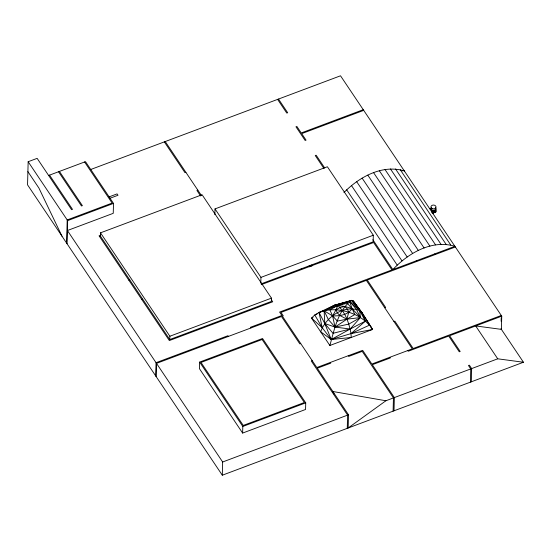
<?xml version="1.0" encoding="UTF-8"?>
<svg xmlns="http://www.w3.org/2000/svg" width="551" height="551" viewBox="0 0 551 551"><rect width="100%" height="100%" fill="white"/><g stroke="black" fill="none" stroke-linecap="round" stroke-linejoin="round"><path stroke-width="0.83" d="M49.528 175.128L72.491 209.373L71.596 209.711L37.144 158.351L28.156 161.719L27.55 184.847L222.308 475.21L523.45 362.248L500.942 328.692M66.595 243.06L67.201 219.932L112.142 203.071L84.585 161.98M67.05 243.742L67.656 220.614L28.156 161.719M100.42 236.138L100.502 232.839L202.086 194.73L271.443 298.139L271.354 301.445L169.777 339.547L100.42 236.138L99.517 236.475M48.626 175.466L85.488 161.643L113.506 203.415L113.244 213.327L67.401 230.525L222.652 461.993L222.308 475.21M155.706 375.913L156.05 362.696L227.962 335.717L228.424 336.406M156.167 376.595L156.512 363.378L281.465 316.508L299.834 343.9L300.736 343.562M169.777 339.547L169.866 336.241L100.502 232.839M199.627 362.09L199.455 368.702L242.633 433.072L305.557 409.469L305.729 402.857L262.551 338.486L199.627 362.09L242.805 426.46L242.633 433.072M214.862 214.676L215.014 208.898L327.377 166.746L373.309 235.229L373.137 241.834L261.567 283.689M260.795 283.159L260.947 277.38L215.014 208.898M347.261 428.341L347.605 415.123L311.315 361.022L312.217 360.685M330.297 362.475L330.752 363.157L317.273 368.22L348.507 414.786L348.156 428.003L385.9 400.756L497.725 358.811L523.45 362.248M393.104 411.142L393.448 397.925L362.214 351.359L348.735 356.414L348.273 355.732M394.006 410.805L394.351 397.588L372.304 364.714L390.28 357.971L389.819 357.289M430.916 208.712L431.047 208.002L432.253 213.189L435.772 212.045L435.689 207.768L435.882 211.825L433.086 212.872M430.923 208.485C431.35 209.621 428.747 208.409 431.164 208.609M435.91 208.244L435.138 210.048L435.083 212.128L431.571 209.924L431.24 207.803M435.138 210.048L432.666 210.42L430.903 209.07M432.666 210.42L431.998 211.15M433.313 210.516L433.293 211.343L432.17 211.763M433.974 210.489L433.94 211.708L432.273 212.335M434.553 211.977L434.594 210.324M435.497 212.156L435.565 209.676M435.848 209.228L435.772 212.045L432.7 213.203M470.416 382.139L470.761 368.922L468.46 365.499L469.362 365.161L471.656 368.591L471.312 381.802M501.135 321.254L501.224 317.955M90.777 169.474L340.518 75.79L501.747 316.157L501.403 329.374L475.678 325.937L497.725 358.811M329.87 345.491C334.312 329.822 337.825 310.619 351.448 300.343L353.026 300.626L362.048 312.761L372.572 329.47L329.87 345.491L311.501 318.099L314.779 314.972L319.043 312.5L334.25 305.316L349.52 301.252L362.048 312.761L372.572 329.47L351.001 333.596L331.241 339.506L320.689 331.792C325.779 317.025 344.148 304.428 359.624 310.488L365.396 321.137L369.487 325.159L351.001 333.596L351.221 337.481L331.241 339.506L322.211 327.7L314.779 314.972L317.087 313.994M323.774 310.709L319.043 312.5L324.801 323.547L331.241 339.506L350.167 329.037L360.45 317.541L359.624 310.488L351.448 300.343L334.25 305.316L324.126 310.778L319.043 312.5L322.211 327.7L311.501 318.099L313.002 317.342M343.955 192.561C359.087 177.126 382.346 164.081 404.372 170.975M392.87 269.577C408.112 253.24 432.06 239.244 454.899 246.311L392.87 269.577L372.848 239.726M350.167 329.037L335.056 327.067L328.327 319.546L324.126 310.778L337.742 305.495C345.663 312.569 349.127 323.43 351.001 333.596L365.396 321.137L360.45 317.541L352.082 308.615L344.905 306.459L337.742 305.495L335.786 304.758L324.126 310.778L324.801 323.547L332.983 333.293L350.167 329.037L365.396 321.137L362.048 312.761L353.026 300.626M308.181 266.477L311.832 265.052M309.318 266.815L312.286 265.74M109.153 196.865L117.081 193.89L118.004 195.261L110.069 198.236M185.901 172.36L184.998 172.697L164.329 141.882M363.261 109.69L301.232 132.956L296.872 126.448L295.97 126.785L305.158 140.484L306.053 140.147L301.693 133.638L363.715 110.372M67.656 220.614L113.506 203.415M197.843 190.164L196.941 190.501L200.619 195.984M100.661 235.194L99.056 235.794L169.336 340.566L272.717 301.79L271.278 299.648M402.354 170.879L403.911 170.293M128.913 280.307L129.816 279.97M141.779 299.482L142.675 299.145M430.179 208.801L431.302 208.381M432.301 212.824L434.904 211.839M260.947 277.38L373.309 235.229M261.229 284.667L373.599 242.523L391.968 269.914L279.605 312.066L281.898 315.489L250.436 327.287L250.898 327.976M169.866 336.241L271.443 298.139M455.353 246.993L367.262 280.039L385.631 307.43L384.736 307.768M393.924 321.467L394.819 321.13L413.195 348.521L501.286 315.475M501.747 316.157L449.609 335.717L460.175 351.469L459.279 351.807L448.714 336.055L408.257 351.228L407.802 350.546M242.805 426.46L305.729 402.857M222.652 461.993L348.507 414.786M347.495 301.817L351.448 300.343L362.048 312.761L363.047 315.02M334.25 305.316L349.52 301.252L356.242 309.077L360.45 317.541L348.776 324.126L335.056 327.067L324.801 323.547M385.9 400.756L332.887 391.499L333.885 393.882M400.212 169.66L450.739 244.988M395.549 168.971L446.076 244.307M390.459 168.943L440.986 244.272M385.039 169.563L435.565 244.892M379.384 170.824L429.911 246.152M434.67 253.894L435.132 254.583M373.612 172.697L424.139 248.033M367.827 175.156L418.354 250.491M362.131 178.152L412.658 253.481M416.239 260.809L416.701 261.491M356.642 181.63L407.168 256.959M351.448 185.515L401.975 260.85M346.648 189.751L397.175 265.079M278.496 99.056L287.684 112.755L286.782 113.093L277.594 99.394M324.732 167.993L316.164 155.21L315.262 155.547L323.871 168.386M354.197 302.079L359.252 309.614M363.846 316.46L364.762 317.831M366.139 319.883L372.572 329.47M319.201 262.069L319.663 262.751M310.213 265.437L310.674 266.126M301.225 268.812L301.679 269.494M165.231 141.545L201.514 195.646M59.418 171.423L82.381 205.661L81.486 205.998L58.516 171.76M27.894 171.63L38.921 188.07L62.001 236.214M430.978 208.987L431.199 209.456M348.728 312.162L346.93 319.187L335.056 327.067L332.59 315.93L329.849 309.862L324.126 310.778L332.59 315.93L337.364 321.068L346.93 319.187L360.45 317.541C351.311 312.011 340.539 309.159 329.849 309.862L337.742 305.495L349.52 301.252L352.082 308.615L354.823 314.518L346.93 319.187L339.836 315.496L337.364 312.878L336.014 309.793L337.742 305.495L347.309 303.312L352.082 308.615C347.784 315.138 339.733 315.992 332.59 315.93L336.014 309.793L339.995 307.472L344.905 306.459L347.378 309.125L348.728 312.162M366.36 280.376L280.962 312.41L283.262 315.833L282.36 316.171L316.811 367.531L362.654 350.333L371.842 364.032L412.293 348.859L366.36 280.376M262.118 339.506L200.984 362.441L243.246 425.441L304.372 402.512L262.118 339.506M432.115 208.547A2.521 1.908 1.5 0 0 436.006 207.086A2.521 1.908 1.5 0 0 432.342 205.248A2.521 1.908 1.5 0 0 432.115 208.547"/></g></svg>
